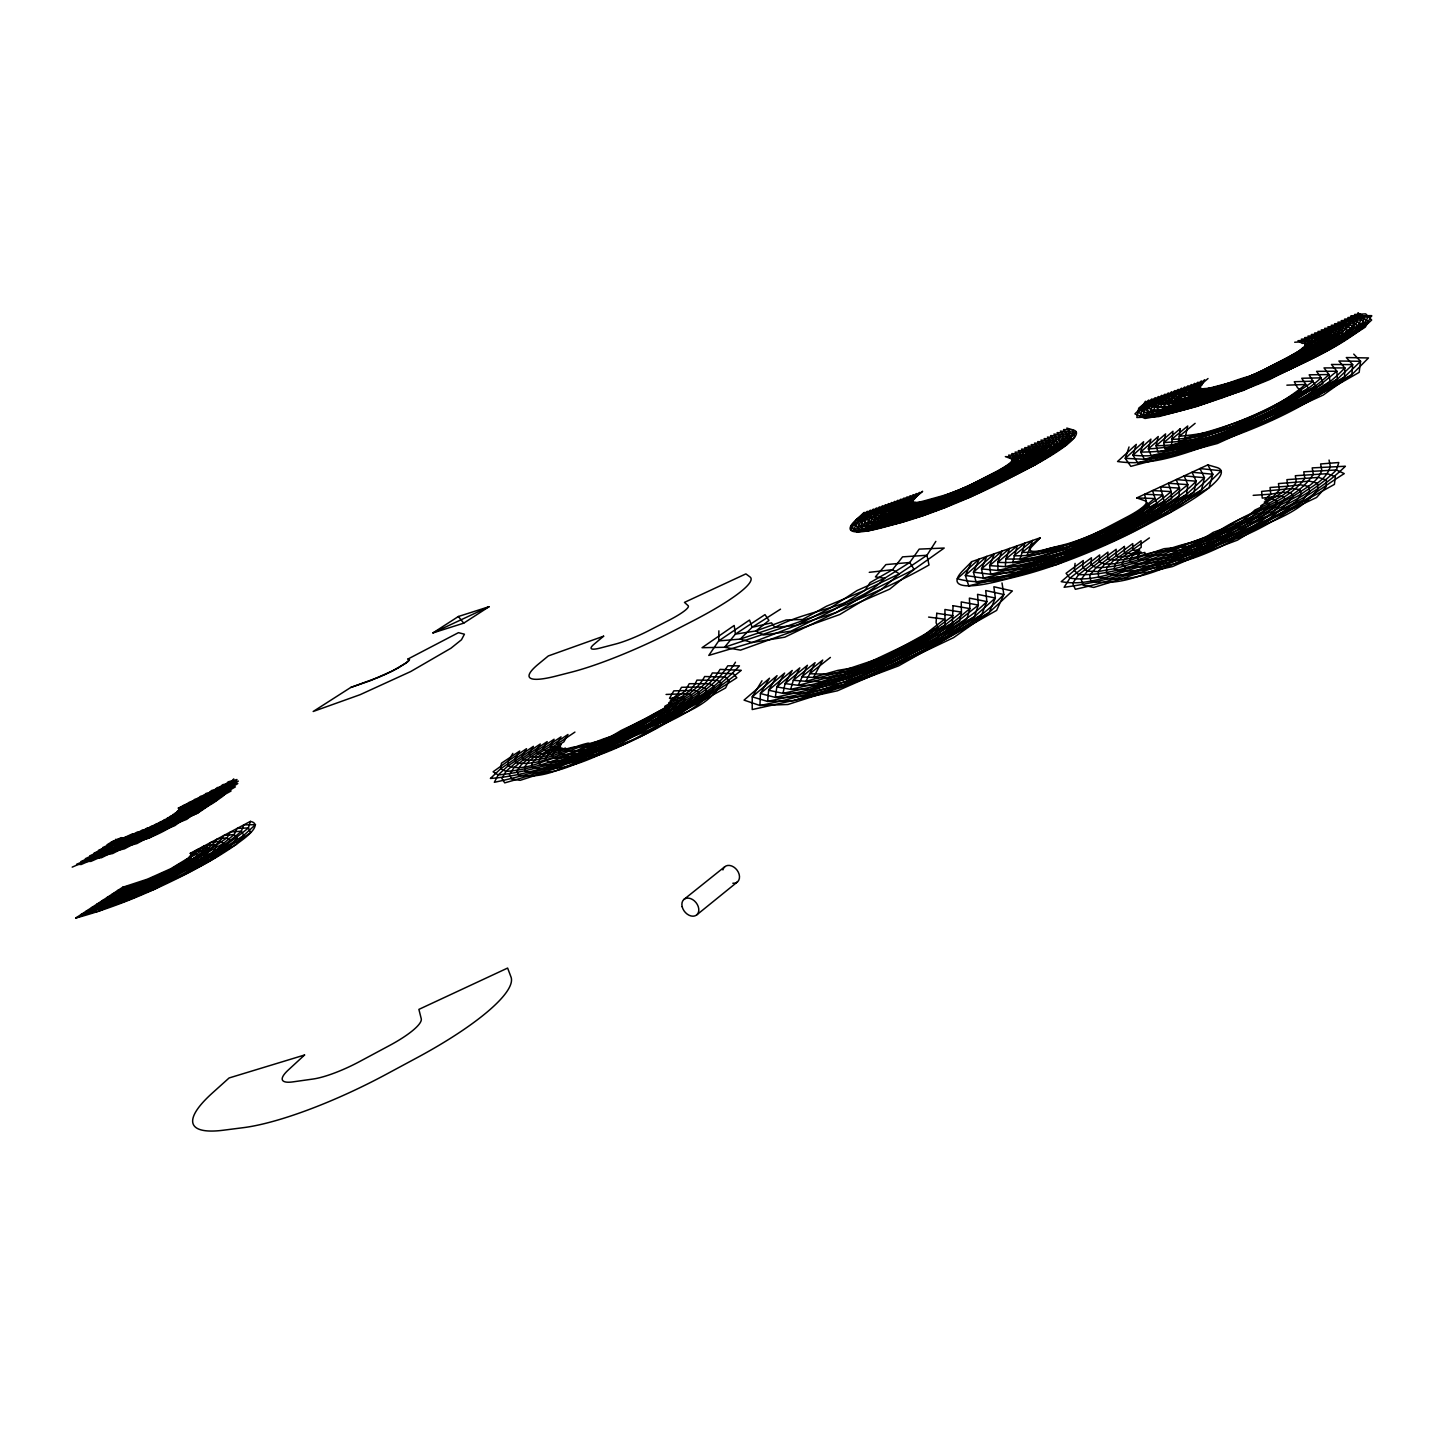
<?xml version="1.0" encoding="UTF-8"?>
<svg xmlns="http://www.w3.org/2000/svg" width="1444" height="1444" viewBox="0 0 1444 1444"><rect width="100%" height="100%" fill="white"/><g stroke="black" fill="none" stroke-linecap="round" stroke-linejoin="round"><path stroke-width="1.5" d="M718.877 630.847L718.697 640.919L708.787 655.414L752.071 642.526L796.709 625.324L836.437 612.4L889.666 589.152L914.124 569.423L944.214 548.034L919.196 549.117L909.738 562.492L884.667 578.232L857.05 590.56L829.758 608.267L796.709 625.324L774.905 627.436L740.231 639.096L718.697 640.919L749.544 620.054L752.143 627.292L740.231 639.096L752.071 642.526L784.76 637.183L836.437 612.4L873.205 589.856L914.124 569.423L909.738 562.492L885.912 564.586L875.407 576.896L884.667 578.232C856.454 608.646 809.976 608.213 774.905 627.436L771.511 622.851L752.143 627.292L780.518 609.169M1075.076 563.395L1074.354 570.434L1061.232 581.643C1087.585 586.625 1113.414 574.387 1138.251 567.203C1165.109 558.521 1191.805 548.395 1215.776 533.251C1245.558 510.436 1291.387 507.295 1313.3 474.372L1312.199 467.892L1345.393 466.25C1306.766 504.082 1252.995 522.223 1203.177 540.76C1166.301 544.46 1133.648 567.979 1096.032 567.654L1090.942 564.712L1091.447 557.781L1074.354 570.434L1078.614 574.658C1127.241 575.849 1171.192 548.828 1215.776 533.251C1245.143 522.132 1273.951 509.172 1301.441 493.956C1311.838 486.105 1326.567 480.112 1330.303 466.466L1329.058 460.04M250.39 821.383L248.404 827.935C212.701 857.375 168.804 880.443 122.65 887.284L75.684 918.059C114.852 907.5 152.324 891.381 188.352 872.88C206.889 863.115 225.282 852.844 241.996 840.137C246.707 836.672 263.061 823.964 250.39 821.383L190.265 853.314L191.276 854.902L187.882 858.332L170.789 868.71L147.523 879.125L122.65 887.284M1129.046 446.972L1125.255 458.362L1130.851 466.358L1217.418 443.488L1323.227 395.042L1351.873 374.628L1368.497 357.95L1346.313 357.552L1352.667 364.61L1351.873 374.628L1271.947 419.428L1221.082 438.922L1172.979 455.401L1144.442 459.264L1125.255 458.362L1143.612 441.756L1140.652 452.062L1144.442 459.264L1221.082 438.922L1313.968 396.197L1337.306 379.176L1352.667 364.61L1331.458 364.466L1336.873 371.234L1337.306 379.176C1276.622 412.858 1212.13 452.297 1140.652 452.062L1158.25 436.521L1156.066 445.763L1158.016 452.189L1224.729 434.391L1304.798 397.335L1336.873 371.234L1316.603 371.361L1321.116 377.859L1322.83 383.689C1271.135 412.226 1216.769 444.878 1156.066 445.763L1172.961 431.269L1171.553 445.113C1224.368 431.16 1279.601 415.114 1321.116 377.859L1301.73 378.256L1308.426 388.183C1265.756 411.576 1221.389 437.532 1171.535 439.427L1187.726 425.998L1185.055 438.073C1227.526 426.612 1271.37 413.544 1305.376 384.483L1286.875 385.169M971.704 561.662L965.35 575.452L968.744 585.831L1056.809 564.514L1114.624 539.063L1169.387 512.981L1201.498 490.003L1221.155 470.762L1199.928 468.56L1204.476 477.711L1201.498 490.003L1114.624 539.063L1061.376 559.153L1011.522 575.669L983.4 578.141L965.35 575.452L986.812 556.391L981.523 568.918L983.4 578.141L1061.376 559.153L1160.236 513.667L1186.481 494.48L1204.476 477.711L1184.134 475.888L1187.834 484.661L1186.481 494.48L1110.093 537.439L1021.666 568.647L998.021 570.47L981.523 568.918L1001.992 551.103L997.714 562.348L998.021 570.47L1065.925 553.828L1151.175 514.353L1187.834 484.661L1168.34 483.235L1171.21 491.592L1171.553 498.92C1117.999 527.782 1060.925 565.579 997.714 562.348L1017.244 545.796L1012.605 562.817L1070.419 548.539L1142.186 515.021L1171.21 491.592L1152.529 490.581L1156.734 503.324C1112.259 527.204 1066.195 556.788 1013.941 555.778L1032.568 540.453L1027.153 555.182L1051.719 547.854L1074.896 543.305L1133.269 515.688L1154.64 498.523L1136.735 497.927L1207.834 464.878L1216.805 467.477A120.736 21.263 -23.1 0 1 1164.424 515.634L1141.644 527.62A120.845 21.371 -23.1 0 1 1019.536 575.921L999.483 580.939A120.105 21.155 -23.2 0 1 963.094 570.398L971.704 561.662L1040.24 537.782L1031.991 546.464A40.017 7.039 -23.2 0 0 1044.788 549.622L1064.806 544.496A40.27 7.112 -23.1 0 0 1104.841 528.63L1127.222 516.88A40.233 7.076 -23.1 0 0 1145.074 500.815L1136.735 497.927M735.483 662.2C711.585 701.098 661.46 712.036 622.887 731.386C585.091 746.837 547.637 768.37 505.96 771.421L500.635 768.786L490.4 778.46C537.258 774.995 582.528 754.869 622.887 731.386C653.717 709.275 699.744 704.401 720.069 669.366L741.241 670.323C700.791 703.715 651.045 725.267 601.318 740.808C572.835 745.321 545.489 767.306 515.725 762.775L505.96 771.421L501.898 778.46L504.714 782.865C553.124 769.345 600.812 751.277 642.652 722.993C661.316 704.979 691.838 700.647 704.654 676.532L725.448 677.019L729.202 680.557L725.628 687.904C681.893 712.181 636.623 737.126 587.311 747.577C567.582 742.306 550.615 760.248 530.851 756.746L521.537 764.381L516.952 770.825L518.342 775.067C551.788 781.132 581.878 756.385 611.877 745.086C631.425 731.855 657.67 723.823 671.532 704.239L668.698 702.849L685.052 691.116L689.221 683.698L709.654 683.68L713.986 686.171L711.982 692.037C685.575 720.285 646.19 729.852 611.877 745.086C595.127 751.584 577.6 755.248 559.622 754.472L558.864 751.909L561.987 747.974L546.012 750.699L542.944 748.967L530.851 756.746L529.064 753.732L533.414 746.349L500.635 768.786L501.483 763.19L519.696 751.042L515.237 758.461L515.725 762.775L547.186 741.602L542.944 748.967L561.03 736.855L556.897 744.202L537.114 757.342L531.988 763.19L531.897 767.324C559.207 773.352 587.708 760.934 611.733 748.66C636.461 733.57 665.72 722.487 684.943 700.196L683.734 697.308L669.511 698.336L673.807 690.864L693.914 690.358L698.824 691.748L698.427 696.116C658.085 733.281 603.899 759.887 548.431 761.818L545.399 759.598L547.005 755.573L561.229 744.635L556.897 744.202L574.929 732.09M1145.435 401.252L1142.005 406.973L1134.912 413.887L1144.984 418.471C1188.069 411.215 1229.205 396.107 1269.511 379.555C1304.329 361.271 1342.739 347.499 1371.656 320.026L1365.699 313.871L1354.508 314.485L1359.003 316.976L1367.955 317.138L1361.999 328.203L1333.335 346.957L1243.988 389.519L1196.805 406.468L1158.738 416.594L1136.825 417.515L1138.738 408.165L1148.702 400.078L1145.291 405.782L1138.341 412.479L1148.106 416.901C1225.378 401.432 1299.275 369.935 1365.338 327.084L1371.475 315.622L1351.187 316.019L1355.663 318.528L1364.436 318.637L1368.1 321.398C1333.317 354.664 1285.9 369.05 1243.681 390.313C1210.938 400.295 1178.069 413.507 1143.612 414.446L1145.291 405.782L1155.254 397.696L1151.879 403.381L1145.218 409.681L1154.352 413.742C1227.31 399.952 1296.279 369.213 1358.66 329.322L1364.436 318.637L1362.342 315.424L1357.829 312.933L1364.327 319.142M512.855 753.389L508.36 760.826L493.09 771.8L498.18 774.941C541.536 770.771 583.918 753.208 620.992 730.574C657.471 712.343 705.033 702.47 727.776 665.792L739.436 665.846C706.585 702.452 656.623 718.173 612.22 736.332C592.13 741.241 574.64 754.003 554.027 758.136C539.478 762.107 523.269 771.583 508.162 765.789L498.18 774.941L494.353 782.287C545.832 771.656 596.047 752.125 639.764 722.668C662.94 705.195 697.849 700.484 712.361 672.94L733.335 673.662L736.819 677.741C692.272 706.73 643.446 733.01 591.246 744.364L588.286 743.118C566.68 747.739 545.994 763.118 523.269 759.761L513.757 767.901L509.425 774.634L511.537 778.966L520.129 780.338C571.264 764.111 622.599 743.1 664.493 709.112L664.854 706.26C676.713 699.438 691.297 693.589 696.947 680.106L717.542 680.359L721.585 683.373C704.004 714.22 661.262 718.282 632.472 735.538C611.011 744.292 588.701 752.631 565.2 750.826L565.561 748.082L544.911 753.822L538.432 753.714L529.334 760.862L524.479 766.999L525.129 771.186C556.066 778.677 584.639 758.75 611.805 746.873C633.97 732.722 661.569 723.173 678.229 702.217L676.207 700.087L670.323 700.322L677.29 694.726L681.514 687.29L701.784 687.019L706.405 688.95L705.195 694.077C664.619 730.989 609.025 755.356 554.027 758.136L552.149 755.753L554.496 751.783L560.489 746.783L553.612 747.667L549.911 746.584L538.432 753.714L535.995 751.349L540.291 743.985L508.162 765.789L508.36 760.826L526.537 748.696L522.15 756.096L523.269 759.761L554.099 739.238L549.911 746.584L567.979 734.473L563.9 741.801L544.911 753.822L539.496 759.382L538.666 763.461L542.8 765.5C598.556 764.363 651.118 734.328 691.676 698.156L691.279 694.528L686.044 693.68L666.081 694.456M761.981 680.792L752.234 696.838L752.216 709.546L837.484 690.773L896.868 664.673L953.672 637.58L989.158 612.509L1012.37 590.975L993.869 586.751L995.349 598.033L989.158 612.509L896.868 664.673L843.17 684.673L793.568 700.665L767.612 701.441L752.234 696.838L777.053 675.648L768.641 690.232L767.612 701.441L843.17 684.673L945.242 637.707L974.357 616.714L995.349 598.033L977.552 594.332L978.382 605.09L974.357 616.714L893.258 662.363L804.723 693.012L782.973 693.373L768.641 690.232L792.214 670.467L785.085 683.608L782.973 693.373L848.783 678.626L936.867 637.833L978.382 605.09L961.235 601.913L961.433 612.13L959.646 620.902L889.684 660.088L815.806 685.431L798.297 685.322L785.085 683.608L807.431 665.269L798.297 685.322L826.816 677.886L854.379 672.651L928.582 637.959L961.433 612.13L944.918 609.494L945.044 625.072L886.147 657.832L826.816 677.886L801.564 676.983L822.737 660.052L813.586 677.29L837.773 670.395L859.902 666.713L920.388 638.086L944.538 619.151L928.6 617.093M935.838 541.392L926.958 555.272L899.359 573.846L881.4 589.513L839.812 614.494L740.519 650.143L724.527 647.255L702.037 647.706L734.184 625.469L735.411 634.115L724.527 647.255C794.2 623.79 864.775 601.606 929.015 564.983L926.958 555.272L902.554 556.861L892.554 569.694L870.082 582.6L865.1 590.217L833.08 610.325L790.77 631.227L763.533 634.963L755.898 630.974L735.411 634.115L764.995 614.621L768.93 620.433L755.898 630.974L786.222 619.963L802.611 619.476L826.473 606.245L865.1 590.217L899.359 573.846L892.554 569.694L869.252 572.329M233.766 778.894L226.112 786.944L205.445 800.481A92.705 13.375 -25.6 0 1 203.893 801.384L201.023 802.954A93.3 13.447 -25.6 0 1 199.344 803.857A80.539 11.642 -25.5 0 1 194.994 806.167A81.424 11.769 -25.5 0 1 190.464 808.459A65.413 9.494 -25.5 0 1 186.186 810.571A66.496 9.639 -25.5 0 1 181.854 812.575A53.356 7.761 -25.5 0 1 177.865 814.38A54.637 7.96 -25.5 0 1 173.912 816.059A44.024 6.426 -25.5 0 1 170.338 817.521A45.558 6.642 -25.5 0 1 166.944 818.82A37.111 5.433 -25.5 0 1 163.93 819.903A39.511 5.794 -25.7 0 1 162.973 820.968A48.464 7.094 -25.7 0 1 161.62 822.232A51.442 7.527 -25.7 0 1 159.688 823.748A63.355 9.242 -25.7 0 1 157.342 825.463A68.049 9.909 -25.7 0 1 154.436 827.376A82.849 12.075 -25.5 0 0 157.956 826.257A77.398 11.281 -25.5 0 0 161.746 824.921A89.005 12.96 -25.5 0 0 163.262 824.362L165.952 823.369A86.965 12.653 -25.5 0 0 168.677 822.286L196.853 809.741L231.076 790.987L228.296 789.02L220.607 789.417L206.023 793.46L204.182 795.139A81.586 11.787 -25.6 0 1 202.214 796.799A80.106 11.552 -25.6 0 1 199.615 798.676A64.168 9.278 -25.6 0 1 196.962 800.499A63.644 9.205 -25.6 0 1 193.821 802.485A50.955 7.382 -25.6 0 1 190.716 804.38A50.919 7.382 -25.6 0 1 187.251 806.33A40.992 5.956 -25.6 0 1 183.875 808.171A41.172 5.975 -25.6 0 1 180.301 810.012A33.609 4.892 -25.6 0 1 176.89 811.69A33.519 4.946 -25.6 0 1 178.605 811.438A41.461 6.119 -25.6 0 1 180.085 811.329A42.273 6.227 -25.6 0 1 181.06 811.528M1198.773 405.114L1166.698 412.027L1157.474 412.172L1148.648 408.291L1155.182 402.19L1158.521 396.504L1148.594 404.573L1146.987 412.912L1151.229 415.312C1197.401 405.186 1242.761 390.367 1284.727 368.346C1310.592 355.928 1339.509 345.08 1357.396 321.651L1348.967 321.633L1344.544 319.106L1355.663 318.528L1357.396 321.651L1361.006 324.106C1325.935 350.008 1286.405 370.44 1245.486 385.602C1213.953 394.573 1183.737 411.45 1150.381 411.378L1152.095 406.883L1168.358 392.93L1165.073 398.598L1165.886 401.288C1198.267 401.143 1229.476 385.404 1259.006 372.823C1277.615 361.397 1298.553 353.906 1315.249 339.665L1315.52 337.156L1311.314 334.521L1329.274 333.654L1332.722 334.918L1336.296 330.658L1335.592 327.842L1331.242 325.279L1350.357 324.647L1353.912 326.813L1351.981 331.542L1344.111 338.618L1331.043 347.372L1267.633 378.346L1223.465 395.078L1171.986 408.995L1146.987 412.912L1141.771 411.089L1142.005 406.973L1151.969 398.887L1148.594 404.573L1141.771 411.089L1140.218 415.98L1161.391 415.06L1221.082 397.299M1208.014 378.527L1191.083 392.967L1186.625 392.84L1184.964 391.378L1188.123 385.747L1172.781 398.472L1170.741 402.172L1173.051 404.302C1205.578 403.381 1236.172 389.501 1265.756 377.155C1299.618 361.072 1336.945 349.033 1364.544 322.752L1359.003 316.976L1347.866 317.554L1352.306 320.081L1360.916 320.135L1355.302 330.441C1320.809 353.888 1284.221 374.465 1244.584 387.949M1195.127 423.345L1179.279 436.268L1178.304 441.593L1163.792 442.604L1164.785 448.651C1234.837 440.871 1298.986 407.064 1359.183 372.335L1360.573 361.289L1353.75 354.105M1040.24 537.782L1022.081 552.474L1019.897 558.99L1005.818 559.063L1005.331 566.644L989.609 565.633L990.71 574.297L1016.594 572.167L1063.65 556.481L1112.349 538.251L1164.803 513.324L1209.043 487.765L1212.816 474.246L1207.834 464.878M696.748 914.882L737.415 881.941M683.933 899.432L724.78 866.725M830.408 657.435L809.813 673.662L805.951 681.297L793.316 680.304L790.644 689.348L776.854 686.929L775.302 697.398L760.428 693.535L759.923 705.484L787.955 704.491L840.336 687.705L898.673 665.828L996.613 610.397L1003.851 594.513L1002.01 582.961M1301.477 352.823L1329.202 336.272L1332.776 332.156L1332.234 329.394L1327.92 326.813L1338.931 326.29L1339.815 329.16L1336.26 333.582L1332.776 332.156L1314.636 332.986L1318.859 335.604L1318.751 338.167C1276.947 367.011 1226.714 390.277 1176.246 397.064L1175.001 394.988L1178.232 389.357L1168.376 397.389L1169.333 399.88L1174.116 400.638L1181.643 392.587L1184.82 386.956L1169.333 399.88L1167.348 403.706L1169.947 405.872L1225.848 392.858L1264.529 376.361L1319.581 349.484L1343.317 330.875L1341.999 334.864L1329.653 342.553L1283.247 368.364L1264.529 376.361L1214.494 394.302L1177.275 405.963L1160.561 406.775L1155.543 405.493L1155.182 402.19L1165.073 394.122L1161.77 399.789L1162.438 402.677C1196.21 402.948 1228.772 386.126 1259.619 373.22C1281.839 360.892 1307.145 352.968 1325.773 335.17L1325.556 332.499L1321.278 329.9L1339.815 329.16L1343.317 330.875L1346.837 326.163L1345.628 323.185L1341.223 320.64L1352.306 320.081L1353.876 323.149L1357.45 325.46C1324.924 353.112 1284.871 371.126 1245.179 386.378C1215.09 395.602 1185.921 410.692 1153.774 409.843L1155.543 405.493L1171.644 391.739L1168.376 397.389L1162.438 402.677L1160.561 406.775L1163.72 409.013C1229.187 395.187 1292.488 369.032 1348.642 332.661L1353.876 323.149L1334.581 323.727L1338.931 326.29L1346.837 326.163L1350.375 328.167L1335.429 340.983L1267.002 377.949M1149.406 537.908L1122.223 557.131L1115.346 563.683L1114.082 568.755L1098.27 571.535L1087.314 571.156L1082.639 567.582L1083.253 560.579L1066.087 573.286L1069.914 578.141C1095.22 582.076 1119.714 570.579 1143.449 563.467C1167.618 555.561 1191.86 546.644 1213.122 532.403C1240.631 522.331 1267.399 510.057 1293.264 496.339C1303.553 488.956 1317.307 483.217 1321.801 470.419L1320.628 463.957L1338.805 462.513L1336.422 469.968C1304.257 502.025 1259.186 516.284 1218.429 534.099C1182.762 542.818 1149.875 559.875 1114.082 568.755L1119.407 571.463C1159.676 570.524 1199.765 559.369 1234.656 539.298C1275.323 524.822 1308.12 496.14 1344.274 473.614L1336.422 469.968L1303.77 471.809L1304.798 478.325C1283.951 507.024 1243.573 509.967 1218.429 534.099C1170.867 560.561 1118.179 580.217 1064.12 587.275L1069.914 578.141L1099.66 554.965L1099.263 561.824L1087.314 571.156L1081.195 579.405L1083.108 585.181L1093.74 587.437C1152.691 569.333 1214.386 549.586 1261.605 508.703L1260.847 505.761L1282.705 492.242L1287.777 486.231L1300.575 484.823L1308.517 486.375L1309.654 491.574L1302.668 500.31L1247.093 526.338L1223.79 535.814L1187.708 546.608L1164.081 548.684L1129.497 560.597L1115.346 563.683L1104.75 564.153L1099.263 561.824L1116.158 549.298L1115.977 556.066L1104.75 564.153L1098.27 571.535L1098.613 576.95C1135.598 585.849 1171.445 564.171 1204.603 550.344C1229.115 537.439 1254.421 524.461 1275.178 505.923L1277.001 501.068L1273.085 499.01L1264.872 499.642L1270.774 494.155L1282.705 492.242L1290.755 492.711L1293.264 496.339C1271.37 523.269 1236.75 538.829 1204.603 550.344C1181.228 557.944 1156.915 564.171 1132.15 563.539L1129.497 560.597L1132.403 555.814L1139.749 550.092L1132.764 550.272L1132.746 543.612L1115.977 556.066L1122.223 557.131L1144.893 552.438L1144.821 555.651L1169.297 554.568L1183.43 552.258L1204.043 546.482L1256.515 526.085L1316.585 497.458L1326.134 486.772L1326.368 480.004L1318.48 477.404L1286.911 479.643L1287.777 486.231L1270.052 487.494L1270.774 494.155L1253.175 495.346M1305.972 351.993L1328.733 339.286L1336.26 333.582L1335.357 337.084C1290.828 363.707 1241.858 385.512 1190.091 391.432L1188.304 390.169L1191.444 384.555L1181.643 392.587L1183.159 394.248L1187.69 394.501L1194.964 387.75L1198.051 382.155L1183.159 394.248L1180.903 397.569L1182.401 399.573C1232.634 394.627 1282.019 371.469 1322.144 341.488L1322.181 338.961L1318.751 338.167L1301.333 339.159L1305.466 341.813L1304.726 344.141L1308.138 344.322L1308.986 345.856L1306.748 348.78C1263.915 369.068 1221.75 393.616 1174.116 400.638L1176.174 402.714L1182.564 402.948L1232.941 386.252L1305.972 351.993L1315.556 343.672L1315.159 341.65L1311.73 341.163L1294.69 342.246M463.723 623.158L489.119 606.679L458.38 616.498L432.929 632.923L463.723 623.158L458.38 616.498M379.212 677.074L350.73 687.47L313.167 711.495L360.152 694.672L410.728 671.532L450.943 648.23L461.484 639.746L464.427 634.205L458.47 632.653L407.966 659.024A22.725 3.123 -25 0 1 407.84 661.677L398.797 667.579M1285.052 360.675C1255.143 377.931 1220.703 385.494 1187.69 394.501L1188.611 396.432C1219.819 395.548 1249.493 381.487 1277.362 368.364C1298.679 353.997 1326.025 347.318 1343.317 327.662L1342.27 324.738L1337.902 322.192L1348.967 321.633L1350.357 324.647C1326.874 348.347 1293.409 361.018 1263.897 375.963C1232.598 388.562 1200.271 403.002 1166.824 407.443L1163.954 405.241L1174.947 390.548L1158.991 404.085C1194.152 404.735 1228.068 386.866 1260.215 373.599C1283.138 360.44 1309.762 351.885 1329.274 333.654L1328.895 330.947L1324.599 328.366L1343.317 327.662L1346.837 329.521L1345.321 333.763C1308.805 358.419 1267.904 375.657 1227.039 391.757C1202.04 395.475 1177.51 410.403 1152.095 406.883L1151.879 403.381L1161.806 395.313L1158.467 400.999L1158.991 404.085L1157.167 408.309L1160.597 410.583L1204.693 401.053M1265.143 376.758C1288.571 366.433 1312.957 355.567 1332.054 338.185L1332.722 334.918C1284.655 365.242 1231.515 399.302 1172.781 398.472L1171.698 396.197L1181.535 388.147L1178.322 393.797L1179.694 395.656C1203.863 395.385 1225.956 382.389 1249.042 376.342C1267.633 369.357 1288.084 361.758 1302.434 348.04L1311.73 341.163L1312.163 338.708L1307.993 336.073L1325.773 335.17L1329.202 336.272L1328.733 339.286L1323.895 344.105L1315.033 350.332L1246.984 381.721L1204.747 393.165L1194.82 393.31L1194.477 391.432L1201.643 385.331L1204.693 379.736L1194.964 387.75L1201.264 388.364L1201.029 390.169C1226.173 389.338 1251.876 379.682 1274.42 368.364M1294.384 359.628C1265.991 372.732 1235.486 387.371 1204.134 388.598L1193.556 390.024L1191.625 388.959L1201.372 380.945L1198.303 386.541L1200.487 387.209L1197.87 389.898L1197.924 391.739L1200.957 392.407L1234.115 385.151L1247.273 380.945L1315.303 346.452L1318.841 342.589L1318.661 340.297L1308.824 340.261L1304.672 337.607L1322.253 336.669L1325.682 337.607L1325.43 340.387L1321.025 344.899L1312.758 350.748L1263.897 375.963L1194.711 399.934L1179.279 401.143L1177.51 399.104L1179.694 395.656L1194.748 383.346L1191.625 388.959L1184.297 396.035L1185.506 398.002C1233.122 383.707 1282.543 367.083 1322.253 336.669L1322.199 334.051L1317.957 331.452L1336.296 330.658L1339.779 332.228L1338.678 335.983C1311.784 356.488 1278.536 368.184 1247.273 380.945C1229.746 387.894 1210.776 395.385 1191.715 394.88L1191.083 392.967L1248.446 377.859L1290.647 360.043M398.363 667.814L394.609 669.836M984.285 485.346C1004.446 473.921 1030.637 468.325 1044.626 448.687L1042.586 446.629L1028.02 446.106L1030.204 449.409L1029.139 452.387C984.97 480.78 936.073 506.663 883.674 515.346L880.262 513.974L880.75 510.851L885.695 504.66L874.613 513.071L873.71 516.627L877.104 518.324C907.915 515.003 937.246 502.368 965.332 489.678C990.783 475.022 1020.89 467.152 1042.586 446.629L1043.236 443.362L1040.962 440.113L1056.051 440.871L1057.892 443.615C1006.342 484.191 941.723 506.555 878.421 521.031L877.104 518.324L891.814 502.44L873.71 516.627L870.533 521.302C904.504 521.248 936.976 506.591 968.455 494.642C996.775 480.148 1026.467 466.304 1049.319 443.759L1049.752 440.348L1047.423 437.099L1062.784 438.001L1054.373 448.849L1040.113 457.658L988.905 485.798L947.697 503.92L890.406 522.999L879.107 524.713L872.248 524.136L867.176 519.298L879.577 506.88L868.458 515.291L863.963 524.28C900.533 522.259 935.586 509.894 969.086 495.635C1003.995 478.668 1042.279 463.542 1069.535 435.113L1069.282 431.269L1066.827 428.092L1073.488 430.041A103.769 15.884 -23.5 0 1 1024.554 470.401L1004.753 480.617A103.86 15.956 -23.6 0 1 900.93 522.566L884.215 527.132A103.318 15.812 -23.6 0 1 856.274 519.678L867.375 511.284L862.339 517.512L860.642 521.952L866.075 527.259L873.71 527.764L923.528 514.804L946.56 505.653L1031.413 465.257L1060.51 446.828L1064.535 441.07L1062.784 438.001L1062.766 434.301L1060.365 431.106L1076.285 432.225C1047.676 462.73 1006.703 478.524 969.718 496.646C933.781 509.804 898.042 525.129 859.884 530.363L857.393 527.259L860.642 521.952L873.458 509.082L854.108 524.623L857.393 527.259C895.84 524.677 932.102 507.584 967.191 492.639C997.66 477.585 1030.763 463.975 1056.051 440.871L1056.268 437.315L1053.903 434.102L1069.535 435.113L1071.195 438.525L1066.647 444.806L1035.348 464.661L945.441 507.404L902.175 522.205L868.295 530.814L850.823 530.219L856.22 519.732L864.324 512.385L850.841 525.941L856.797 531.915C896.146 526.591 933.004 510.761 970.043 497.151C1005.764 478.903 1043.994 463.867 1074.535 437.261L1072.549 429.77L1063.596 429.59L1066.033 432.785L1067.874 439.806L1063.56 445.817L1033.381 464.95L946 506.519L922.12 515.977L871.003 529.298L854.108 528.739L859.27 518.613L870.425 510.183L857.375 523.288L862.971 528.811C908.005 521.681 950.567 503.703 992.389 486.141C1019.681 469.553 1051.629 458.344 1072.91 433.669L1057.134 432.604L1059.517 435.817L1059.427 439.427L1061.214 442.351L1057.441 447.839L1029.446 465.564L968.762 495.13L924.918 513.631L876.418 526.248L860.678 525.76L865.389 516.411L876.526 507.981L863.909 520.634L869.162 525.706C911.182 518.883 950.964 502.241 990.061 485.906C1015.854 470.257 1045.799 459.571 1066.159 436.557L1050.654 435.601L1053.001 438.832L1052.676 442.315C1028.922 465.582 998.472 481.069 968.13 494.137C936.416 508.487 902.283 522.529 867.248 522.782L870.443 517.963L888.746 503.559L883.836 509.75L876.995 515.291L873.819 519.822L875.335 522.584L896.868 518.793L968.13 494.137M394.356 669.962L390.06 672.128M967.516 493.144C997.533 474.769 1036.81 467.531 1059.427 439.427L1044.192 438.597L1046.485 441.846L1045.943 445.203C1023.525 466.719 992.154 474.95 965.639 490.166C936.38 503.216 905.893 516.609 873.819 519.822L870.443 517.963L871.526 514.19L882.627 505.779L877.681 511.97L876.995 515.291L880.389 516.844C933.131 509.064 981.721 482.639 1025.781 453.831L1026.955 450.925L1024.771 447.622L1039.229 448.073L1041.323 449.95L1039.139 453.867L1017.731 467.387L985.44 485.473L967.823 493.631L930.496 508.938L887.194 520.165L881.508 519.479L880.389 516.844L883.548 512.638L901.02 499.119L886.959 513.865L887.681 516.392C915.442 516.808 941.127 500.563 967.516 493.144C998.021 479.913 1029.428 467.206 1054.571 444.878L1052.676 442.315L1037.731 441.611L1039.987 444.878L1039.229 448.073C1015.367 468.361 984.862 479.625 956.036 491.086C934.936 498.974 912.807 510.815 890.1 509.967L890.009 507.512L894.883 501.339L883.836 509.75L883.548 512.638L886.959 513.865L903.294 511.068L933.51 501.465L954.935 492.783L1020.962 459.86L1032.496 450.943L1033.471 447.893L1031.251 444.608L1045.943 445.203L1047.947 447.423L1045.221 451.864C996.992 475.78 948.798 510.201 893.836 513.288L893.529 510.887L896.67 507.277L913.348 494.66L908.583 500.797L900.099 507.909L900.009 510.183C923.276 512.042 945.333 499.48 966.884 492.151C989.627 480.347 1017.479 471.466 1034.698 452.477L1032.496 450.943L1018.309 450.618L1020.439 453.957L1028.11 455.004L1027.009 457.874L1022.135 462.333L1013.869 468L951.614 497.891L913.944 507.692L896.67 507.277L896.183 505.274L907.193 496.88L902.392 503.035L903.24 504.606C942.878 500.761 983.779 487.675 1014.933 461.845L1014.933 460.04L1020.439 453.957L1011.829 453.615L1013.923 456.972L1021.504 457.513L1020.962 459.86C988.526 486.592 947.084 500.346 906.164 507.097L906.67 504.931L922.626 491.303L906.543 503.27L903.384 506.429L903.078 508.649L893.385 508.631L890.244 512.385L890.767 514.84C910.568 516.356 930.008 507.476 948.816 502.187M1294.763 354.069L1303.896 349.538L1305.701 346.957L1304.636 345.676L1308.228 342.661L1308.824 340.261L1298.012 340.694L1302.127 343.365L1311.639 342.986L1312.271 344.773L1309.582 348.004L1303.733 352.408L1286.911 360.458M389.772 672.254L385.025 674.51M432.929 632.923L489.119 606.679M384.7 674.655L379.88 676.785M72.2 867.122L112.271 849.812L149.274 830.589A86.153 12.491 -25.7 0 0 151.133 829.488A83.319 12.094 -25.7 0 0 154.436 827.376A67.724 9.909 -25.5 0 1 151.349 828.296A74.384 10.866 -25.5 0 1 148.57 829A61.189 8.953 -25.5 0 1 146.169 829.542A69.294 10.144 -25.5 0 1 144.075 829.867A57.543 8.429 -25.5 0 1 142.342 830.047A66.984 9.693 -25.7 0 1 138.768 832.051A79.005 11.39 -25.7 0 1 135.375 833.91L94.04 853.151L107.65 852.935L124.545 848.801L160.392 829.47L177.847 817.503A87.452 12.797 -25.7 0 0 179.507 816.041A86.333 12.653 -25.7 0 0 180.753 814.651A69.312 10.18 -25.7 0 0 181.637 813.459A67.669 9.946 -25.7 0 0 181.872 812.575A54.024 7.96 -25.7 0 0 181.763 811.907A52.868 7.798 -25.7 0 0 181.06 811.528A42.129 6.137 -25.5 0 1 177.341 813.243A42.869 6.245 -25.5 0 1 173.677 814.831A34.909 5.09 -25.5 0 1 170.32 816.239A36.244 5.325 -25.7 0 1 170.518 816.781A44.62 6.552 -25.7 0 1 170.338 817.521A46.298 6.805 -25.7 0 1 169.58 818.549A57.435 8.429 -25.7 0 1 168.443 819.795A59.98 8.79 -25.7 0 1 166.674 821.275A74.276 10.848 -25.7 0 1 164.508 822.99A78.138 11.39 -25.7 0 1 161.746 824.921A89.943 13.086 -25.7 0 1 160.591 825.697L138.407 838.675L104.546 855.335L90.936 861.382L80.972 861.508L116.874 845.787L141.801 832.989A82.272 11.895 -25.7 0 0 145.158 831.076A74.402 10.794 -25.7 0 0 148.57 829A61.153 8.899 -25.7 0 0 151.566 827.123A55.486 8.086 -25.7 0 0 154.057 825.408A45.486 6.642 -25.7 0 0 156.132 823.874A41.605 6.083 -25.5 0 0 158.678 823.17A50.901 7.437 -25.5 0 0 161.62 822.232A47.851 7.003 -25.5 0 0 164.833 821.113A59.132 8.628 -25.5 0 0 168.443 819.795A56.587 8.249 -25.5 0 0 172.251 818.279A70.233 10.216 -25.5 0 0 176.439 816.528A68.139 9.909 -25.5 0 0 180.753 814.651A84.564 12.256 -25.5 0 0 185.428 812.539A82.868 12.003 -25.5 0 0 190.085 810.301L216.419 796.222L238.332 781.096L222.701 784.706L209.542 795.788A92.416 13.321 -25.6 0 1 208.351 796.583L206.005 798.045A92.217 13.285 -25.6 0 1 204.633 798.893A79.528 11.48 -25.6 0 1 200.987 801.095A79.781 11.516 -25.6 0 1 196.962 803.369A64.005 9.278 -25.6 0 1 193.081 805.517A64.493 9.332 -25.5 0 1 188.947 807.647A51.695 7.509 -25.5 0 1 185.049 809.615A52.345 7.599 -25.5 0 1 181.06 811.528M1219.891 398.418L1244.277 388.725M75.684 918.059L130.52 896.435L209.633 859.577L236.04 844.541L243.783 835.336L255.516 824.65L243.747 824.903L241.292 831.239C206.528 862.664 160.753 876.093 117.505 890.659C163.497 884.179 205.445 860.425 243.783 835.336L241.292 831.239L230.444 831.979L227.069 837.827L202.286 854.902L127.74 889.432L107.145 897.446C142.054 892.933 175.59 877.771 202.286 854.902L203.261 851.346L212.828 844.433L217.087 839.072L227.069 837.827L230.246 840.679C211.672 863.945 182.269 875.768 155.609 887.32C133.841 898.818 110.773 907.951 86.243 911.146C128.029 897.085 167.991 877.32 203.261 851.346L198.604 851.021L190.265 853.314M350.73 687.47L370.603 680.593L392.317 671.009L405.999 663.103L409.464 659.655L407.966 659.024M1350.808 316.182L1371.8 315.983M199.344 803.857L199.525 806.528L196.023 810.481L174.742 825.679L155.591 833.387L136.891 843.585L110.737 850.552L98.391 850.372L134.852 833.368A78.481 11.299 -25.7 0 0 137.288 832.069A67.579 9.909 -25.5 0 0 138.768 832.051A79.709 11.66 -25.5 0 0 140.339 831.924L140.591 831.906A69.348 10.162 -25.5 0 0 142.685 831.563A82.561 12.075 -25.5 0 0 144.833 831.148L145.158 831.076A74.438 10.884 -25.5 0 0 147.938 830.372A86.026 12.563 -25.5 0 0 149.49 829.957L151.133 829.488A82.94 12.112 -25.5 0 0 154.634 828.369L158.551 827.069A89.113 12.978 -25.5 0 0 160.085 826.509C168.244 824.993 260.678 783.099 209.741 794.236A93.138 13.429 -25.6 0 1 208.784 794.958L206.799 796.312A92.308 13.285 -25.6 0 1 205.626 797.106A79.564 11.48 -25.6 0 1 202.467 799.182A79.438 11.462 -25.6 0 1 198.821 801.384A63.68 9.224 -25.6 0 1 195.283 803.46A63.933 9.26 -25.6 0 1 191.402 805.59A51.226 7.437 -25.5 0 1 187.666 807.575A51.641 7.491 -25.5 0 1 183.767 809.543A41.587 6.047 -25.5 0 1 180.085 811.329A42.093 6.119 -25.5 0 1 176.385 813.044A34.295 5 -25.5 0 1 172.937 814.578A35.125 5.162 -25.6 0 1 173.677 814.831A43.302 6.372 -25.7 0 1 174.092 815.318A44.62 6.552 -25.7 0 1 173.912 816.059A55.522 8.159 -25.7 0 1 173.388 817.033A56.515 8.231 -25.5 0 1 169.58 818.549A45.612 6.66 -25.5 0 1 166.168 819.849A47.796 6.985 -25.5 0 1 162.973 820.968A38.97 5.704 -25.5 0 1 160.194 821.871A42.02 6.155 -25.7 0 1 158.678 823.17A51.424 7.509 -25.7 0 1 156.728 824.668A55.522 8.104 -25.7 0 1 154.255 826.383A68.012 9.891 -25.7 0 1 151.349 828.296A74.456 10.812 -25.7 0 1 147.938 830.372A86.08 12.473 -25.7 0 1 146.079 831.473L113.805 848.169L76.586 864.306L81.171 864.505L107.65 852.935L154.634 828.369A83.373 12.112 -25.7 0 0 157.956 826.257A78.102 11.371 -25.7 0 0 160.717 824.325A63.392 9.26 -25.7 0 0 163.064 822.611A59.962 8.772 -25.7 0 0 164.833 821.113A48.482 7.112 -25.7 0 0 166.186 819.849A46.28 6.787 -25.7 0 0 166.944 818.82A37.652 5.523 -25.7 0 0 167.305 818.008A35.811 5.234 -25.5 0 0 170.518 816.762A43.988 6.408 -25.5 0 0 174.092 815.318A42.923 6.263 -25.5 0 0 177.756 813.712A53.302 7.743 -25.5 0 0 181.763 811.907A52.399 7.617 -25.5 0 0 185.753 809.994A65.341 9.476 -25.5 0 0 190.03 807.9A64.565 9.368 -25.5 0 0 194.146 805.752A80.449 11.606 -25.5 0 0 198.478 803.442A79.871 11.534 -25.6 0 0 202.521 801.167A92.578 13.339 -25.6 0 0 204.073 800.265L206.709 798.731A92.326 13.321 -25.6 0 0 208.08 797.882L220.607 789.417L228.242 781.8L236.978 779.525L226.004 788.767L201.673 803.532A93.427 13.483 -25.6 0 1 199.994 804.452L195.175 806.925A81.532 11.805 -25.5 0 1 190.626 809.218A82.759 11.967 -25.5 0 1 185.969 811.438A66.568 9.675 -25.5 0 1 181.637 813.459A68.067 9.891 -25.5 0 1 177.323 815.355A54.71 7.978 -25.5 0 1 173.388 817.033M115.628 839.343C132.667 844.957 150.916 833.17 164.815 824.145A89.979 13.104 -25.7 0 0 165.952 823.369L166.638 822.863A89.329 13.032 -25.7 0 0 168.533 821.437A74.294 10.866 -25.7 0 0 170.699 819.741A71.442 10.469 -25.7 0 0 172.251 818.279A57.435 8.429 -25.7 0 0 173.388 817.033M183.767 809.543A51.966 7.671 -25.7 0 1 185.049 809.615A52.85 7.798 -25.7 0 1 185.753 809.994A66.388 9.783 -25.7 0 1 186.186 810.571A67.651 9.946 -25.7 0 1 185.969 811.438A84.564 12.418 -25.7 0 1 185.428 812.539A86.333 12.653 -25.7 0 1 184.182 813.929L173.226 822.557L155.591 833.387L125.086 842.718L116.08 843.476L111.332 842.087L121.206 837.682L130.574 838.35L150.447 833.08L155.212 831.365L171.078 821.094A89.366 13.032 -25.7 0 0 172.973 819.669L173.244 819.452A87.434 12.779 -25.7 0 0 174.905 817.99A71.442 10.469 -25.7 0 0 176.457 816.528A69.312 10.18 -25.7 0 0 177.341 815.355A55.522 8.159 -25.7 0 0 177.865 814.38A54.042 7.942 -25.7 0 0 177.774 813.712A43.302 6.372 -25.7 0 0 177.359 813.243A42.273 6.227 -25.7 0 0 176.385 813.044A34.223 5.036 -25.6 0 0 175.139 813.044A33.88 4.928 -25.5 0 0 178.605 811.438A41.551 6.047 -25.5 0 0 182.269 809.633A41.208 5.993 -25.5 0 0 185.843 807.792A51.19 7.419 -25.6 0 0 189.561 805.824A50.973 7.4 -25.6 0 0 193.027 803.857A63.626 9.205 -25.6 0 0 196.583 801.781A63.698 9.224 -25.6 0 0 199.723 799.796A79.492 11.462 -25.6 0 0 202.882 797.738A80.178 11.57 -25.6 0 0 205.463 795.843A93.048 13.393 -25.6 0 0 206.438 795.121L211.582 790.536L219.614 788.153L229.885 786.312L235.354 786.89L205.301 804.488L176.98 817.972A85.972 12.491 -25.5 0 1 172.973 819.669L171.258 820.372A86.857 12.617 -25.5 0 1 168.533 821.437A73.301 10.686 -25.5 0 1 164.508 822.99A77.308 11.263 -25.5 0 1 160.717 824.343A62.796 9.169 -25.5 0 1 157.342 825.463A67.651 9.891 -25.5 0 1 154.255 826.383A55.269 8.086 -25.5 0 1 151.566 827.123A61.135 8.953 -25.5 0 1 149.183 827.647A50.396 7.382 -25.5 0 1 147.18 828.008A57.218 8.303 -25.7 0 1 144.075 829.867A68.951 9.982 -25.7 0 1 140.591 831.906A79.095 11.426 -25.7 0 1 137.18 833.766L89.69 855.931L98.156 856.238L112.668 853.53L155.212 831.365L198.081 813.026L208.459 803.821L209.921 800.608L207.413 798.821A94.997 14.025 -25.7 0 0 206.709 798.731L205.409 798.821A94.763 14.025 -25.7 0 0 204.633 798.893A81.063 11.985 -25.7 0 0 202.467 799.182A81.279 12.039 -25.7 0 0 199.723 799.796A64.384 9.512 -25.6 0 0 196.962 800.499A65.142 9.639 -25.6 0 0 193.749 801.51A51.623 7.617 -25.6 0 0 190.59 802.557A52.995 7.834 -25.6 0 0 187.088 803.857A42.327 6.245 -25.6 0 0 183.713 805.192A41.912 6.083 -25.6 0 1 181.384 806.781A34.114 4.946 -25.6 0 1 178.948 808.351A33.266 4.91 -25.6 0 1 182.016 807.178A41.19 6.083 -25.6 0 1 185.139 806.059A40.612 5.993 -25.6 0 1 187.937 805.174A51.045 7.545 -25.6 0 1 190.698 804.38A50.937 7.527 -25.6 0 1 193.027 803.857A64.348 9.512 -25.6 0 1 195.265 803.46A64.655 9.548 -25.7 0 1 196.944 803.387A81.496 12.039 -25.7 0 1 198.478 803.442A82.164 12.112 -25.7 0 1 199.344 803.857M183.767 809.543A41.443 6.119 -25.6 0 0 182.287 809.633A40.865 6.029 -25.6 0 0 180.301 810.012A32.995 4.855 -25.6 0 0 178.172 810.535A33.447 4.855 -25.6 0 0 181.457 808.802A40.973 5.938 -25.6 0 0 184.832 806.979A40.973 5.956 -25.6 0 0 187.937 805.174A50.919 7.382 -25.6 0 0 191.059 803.279A51.316 7.437 -25.6 0 0 193.749 801.51A64.114 9.26 -25.6 0 0 196.402 799.687A65.305 9.44 -25.6 0 0 198.478 798.045A81.532 11.769 -25.6 0 0 200.445 796.384A83.535 12.382 -25.6 0 1 204.182 795.139L208.008 793.911A95.611 14.187 -25.7 0 1 209.254 793.568L211.745 792.918L217.141 787.63L237.791 783.569L211.835 799.94L184.182 813.929A84.673 12.274 -25.5 0 1 179.507 816.041L178.912 816.293A85.864 12.454 -25.5 0 1 174.905 817.99A70.323 10.234 -25.5 0 1 170.699 819.741A73.211 10.668 -25.5 0 1 166.674 821.275A59.186 8.646 -25.5 0 1 163.064 822.611A62.724 9.151 -25.5 0 1 159.688 823.748A50.955 7.455 -25.5 0 1 156.746 824.668A55.215 8.068 -25.5 0 1 154.057 825.408A45.287 6.624 -25.5 0 1 151.8 825.932A50.341 7.328 -25.7 0 1 149.183 827.647A61.117 8.881 -25.7 0 1 146.169 829.542A69.005 10 -25.7 0 1 142.685 831.563A82.2 11.877 -25.7 0 1 139.328 833.477L85.34 858.711L101.441 857.736L145.429 835.877L186.781 819.326L202.9 806.438L204.976 802.72L203.044 801.221A95.087 14.061 -25.7 0 0 202.521 801.167A81.424 12.021 -25.7 0 0 200.987 801.095A81.153 12.003 -25.7 0 0 198.821 801.384A64.294 9.494 -25.6 0 0 196.583 801.781A64.457 9.53 -25.6 0 0 193.821 802.485A51.009 7.527 -25.6 0 0 191.059 803.279A51.659 7.635 -25.6 0 0 187.882 804.344A41.154 6.065 -25.6 0 0 184.778 805.463A42.363 6.245 -25.6 0 0 181.384 806.781A34.277 5.054 -25.6 0 0 178.117 808.135M202.214 796.799A81.947 12.148 -25.6 0 1 205.463 795.843A95.755 14.223 -25.7 0 1 206.709 795.5L208.784 794.958A94.817 14.043 -25.7 0 1 209.813 794.741C250.733 791.926 152.739 831.979 145.682 832.195A86.099 12.581 -25.5 0 1 144.129 832.61L140.97 833.332A82.633 12.094 -25.5 0 1 138.823 833.748L136.44 834.054A79.745 11.678 -25.5 0 1 134.87 834.181L132.974 834.145A79.348 11.624 -25.5 0 1 132.072 834.036L102.704 847.592L108.932 848.549L120.141 847.032L149.526 837.917L178.93 820.138L190.085 810.301A84.546 12.418 -25.7 0 0 190.626 809.218A83.229 12.256 -25.7 0 0 190.464 808.459A66.37 9.783 -25.7 0 0 190.03 807.9A65.413 9.657 -25.7 0 0 188.965 807.647A51.948 7.653 -25.6 0 0 187.666 807.575A51.316 7.581 -25.6 0 0 185.843 807.792A40.847 6.029 -25.6 0 0 183.875 808.171A40.576 5.993 -25.6 0 0 181.457 808.802A32.725 4.819 -25.6 0 0 178.966 809.561A33.429 4.855 -25.6 0 0 182.034 807.864A40.955 5.938 -25.6 0 0 185.139 806.059A41.244 5.975 -25.6 0 0 187.882 804.344A51.28 7.419 -25.6 0 0 190.59 802.575A52.201 7.563 -25.6 0 0 192.792 800.951A65.269 9.44 -25.6 0 0 194.868 799.326A66.532 9.837 -25.6 0 1 198.478 798.045A83.644 12.418 -25.6 0 1 202.214 796.799M722.903 869.92A9.891 7.274 51.1 0 1 731.747 866.003A9.891 7.274 51.1 0 1 739.49 876.382A9.891 7.274 51.1 0 1 732.83 883.241M953.076 605.704L952.336 622.996C896.417 665.846 828.766 692.145 759.923 705.484L744.039 700.123L769.508 678.211L760.428 693.535L784.633 673.066L776.854 686.929L799.814 667.886L793.316 680.304L815.066 662.67L809.813 673.662C836.726 675.485 863.115 669.619 887.916 658.951C921.958 642.002 959.502 629.043 986.866 601.57L985.711 590.542L1003.851 594.513C973.491 625.902 934.99 646.822 895.063 663.518C857.519 681.442 817.882 699.419 775.302 697.398L845.985 681.64L895.063 663.518L981.758 614.621L986.866 601.57L969.393 598.123L969.899 608.61L966.993 618.826L941.055 637.779L891.471 661.226L810.264 689.221L790.644 689.348L851.581 675.63L887.916 658.951L952.336 622.996L969.899 608.61L953.076 605.704M1124.443 546.464L1124.353 553.178L1113.486 560.651L1106.808 567.618L1106.339 572.853L1113.017 575.434L1127.8 574.694L1147.402 572.239L1172.546 566.553L1204.91 552.294L1237.418 540.164L1282.777 512.097L1295.755 501.718L1301.441 493.956L1299.636 489.534L1291.64 488.541L1261.605 491.411L1262.255 498.108L1281.911 495.87L1291.64 488.541L1296.297 482.278L1295.34 475.726L1327.451 473.686L1335.303 476.809L1334.418 484.372C1283.969 512.584 1231.1 541.013 1173.611 551.067C1150.778 547.781 1130.02 564.153 1107.602 558.954L1096.032 567.654L1089.733 575.47L1090.852 581.066C1130.688 588.881 1168.034 561.247 1204.332 548.413C1226.461 536.302 1249.836 524.587 1268.374 507.313L1268.897 503.414L1281.911 495.87L1285.124 498.703C1266.117 524.713 1231.931 536.139 1204.91 552.294C1179.369 560.741 1152.89 567.799 1125.797 567.492L1121.789 564.676L1123.883 559.749L1141.193 547.366L1141.067 540.76L1124.353 553.178L1130.977 553.612L1140.94 551.879L1137.204 556.518L1138.504 559.586C1170.904 560.85 1202.058 549.641 1231.931 538.413C1261.388 524.01 1297.272 516.717 1317.885 489.173L1317.433 483.198L1309.527 481.123L1278.481 483.578L1279.276 490.184L1273.789 495.942L1264.276 502.169L1268.897 503.414L1254.872 510.093C1234.259 529.605 1207.22 543.161 1181.264 555.092C1146.897 569.098 1111.609 581.3 1075.329 589.296L1072.657 583.34L1078.614 574.658L1107.909 552.131L1107.602 558.954L1124.443 546.464M215.03 798.821C200.265 817.142 173.154 821.636 152.252 831.329C137.018 837.213 120.917 835.264 107.018 844.83C138.841 846.527 174.11 830.246 195.175 806.925A83.192 12.256 -25.7 0 0 194.994 806.167A82.218 12.13 -25.7 0 0 194.146 805.752A65.377 9.639 -25.7 0 0 193.081 805.517A64.709 9.566 -25.7 0 0 191.402 805.59A51.28 7.563 -25.6 0 0 189.579 805.806A50.973 7.527 -25.6 0 0 187.251 806.33A40.54 5.975 -25.6 0 0 184.832 806.961A40.631 5.993 -25.6 0 0 182.034 807.864A32.779 4.837 -25.6 0 0 179.218 808.839A33.609 4.873 -25.6 0 0 182.016 807.178A41.226 5.975 -25.6 0 0 184.76 805.463A41.93 6.083 -25.6 0 0 187.088 803.875A52.183 7.545 -25.6 0 0 189.29 802.25A52.941 7.816 -25.6 0 1 192.792 800.951A66.605 9.873 -25.6 0 1 196.402 799.687A65.07 9.621 -25.6 0 1 199.615 798.676A82.037 12.166 -25.6 0 1 202.882 797.738A81.189 12.021 -25.6 0 1 205.626 797.106A94.925 14.079 -25.7 0 1 206.636 796.908L208.351 796.583A94.654 14.007 -25.7 0 1 209.127 796.51L213.802 796.781L215.03 798.821M1344.779 367.931L1344.581 376.902C1307.416 406.342 1263.807 425.818 1219.259 441.196C1186.661 452.676 1152.89 466.845 1117.566 461.502L1136.32 444.355L1132.944 455.203L1137.655 462.802L1219.259 441.196L1269.456 418.922L1344.581 376.902L1360.573 361.289L1338.895 361L1344.779 367.931C1312.091 402.912 1264.691 416.089 1222.906 436.648C1194.098 447.387 1164.279 458.723 1132.944 455.203L1150.922 439.138L1148.359 448.903L1151.229 455.726C1214.332 440.113 1274.871 415.854 1330.05 381.433L1328.985 374.556L1324.022 367.913L1344.779 367.931M886.923 508.631L886.815 511.302L883.674 515.346L884.594 517.927L889.883 518.631L967.191 492.639L1034.951 458.993L1048.272 450.871L1051.25 446.16L1049.319 443.759L1034.482 443.109L1036.72 446.395L1035.853 449.517C1012.785 469.535 982.461 478.451 955.477 491.935C933.51 499.931 910.406 512.674 886.815 511.302L904.106 497.999L899.287 504.155L893.385 508.631L893.096 506.393L897.951 500.22L886.923 508.631M1179.513 488.126L1179.008 496.7C1143.395 525.58 1100.851 543.828 1059.102 561.824C1026.522 572.474 992.136 588.43 957.3 578.719L979.249 559.027L973.436 572.185L976.072 581.986C1061.141 564.514 1150.164 537.655 1212.816 474.246L1192.04 472.224L1196.155 481.195L1193.971 492.242L1155.687 514.01L1063.65 556.481L990.71 574.297L973.436 572.185L994.393 553.756L989.609 565.633L1009.609 548.449L1005.818 559.063L1024.897 543.124L1022.081 552.474C1050.095 552.113 1077.549 546.193 1103.378 535.02C1135.092 518.829 1170.958 507.476 1196.155 481.195L1176.228 479.57L1179.513 488.126L1164.135 501.122L1146.662 514.678L1107.837 536.626L1026.72 565.164L1005.331 566.644L1068.181 551.175L1103.378 535.02L1164.135 501.122L1160.434 486.917L1179.513 488.126M936.759 613.303L936.091 622.671L937.77 627.147L924.485 638.013L857.14 669.673L821.329 681.64L805.951 681.297L832.304 674.131L884.396 656.713L937.77 627.147L952.986 615.649L936.759 613.303M1018.219 458.777L1017.948 460.853C982.588 485.617 940.946 510.147 896.923 511.736L896.814 509.407L899.955 505.942L916.435 493.541L911.706 499.678L913.113 500.581L909.233 505.544L899.955 505.942L899.287 504.155L910.261 495.779L905.478 501.916L906.543 503.27L915.37 502.458L916.651 503.541C959.646 497.891 999.573 477.441 1036.088 454.878L1038.001 451.214L1035.853 449.517L1021.54 449.12L1023.688 452.441L1022.424 455.257C987.534 482.404 945.351 497.097 903.078 508.649C925.081 510.671 946.127 498.505 966.559 491.646C988.256 480.383 1015.078 471.863 1031.395 453.741L1029.139 452.387L1015.078 452.116L1017.172 455.456L1024.807 456.268L1023.976 458.867L1019.59 463.001L1011.937 468.289L952.174 497.025L916.074 506.303L909.233 505.544C944.954 495.996 983.544 488.361 1011.919 462.838L1011.648 461.286L1017.172 455.456L1008.598 455.131L1010.656 458.488L1018.219 458.777M1180.344 428.633L1179.279 436.268C1233.537 431.485 1288.535 411.793 1328.985 374.556L1309.166 374.808L1315.61 385.945C1263.897 415.854 1209.007 445.582 1148.359 448.903L1165.597 433.904L1163.792 442.604L1180.344 428.633M913.258 501.952L912.301 504.01L913.98 505.039C949.376 494.606 986.541 484.733 1014.933 460.04L1012.352 459.571L1013.923 456.972L1005.367 456.629L1011.54 458.795A34.584 5.289 -23.5 0 1 994.952 472.26L975.458 482.314A34.602 5.307 -23.6 0 1 941.344 496.122L924.647 500.761A34.439 5.271 -23.6 0 1 914.828 498.523L919.539 492.422L908.583 500.797L913.258 501.952M209.994 848.693L207.882 853.187L198.063 861.31L156.205 885.605L98.481 911.29L80.972 914.612C139.202 891.381 198.622 868.331 250.57 832.646L248.404 827.935L237.105 828.441L234.181 834.542L223.495 843.35L190.409 862.465L112.325 894.053C140.754 891.128 167.432 879.125 190.409 862.465C199.958 851.581 216.492 848.639 223.766 835.516L234.181 834.542L237.015 838.007C216.925 864.451 181.89 871.562 155.013 889.035C134.364 896.85 113.498 904.774 91.495 907.716C128.931 895.695 163.064 876.273 196.709 856.617L196.546 854L205.716 847.736L210.391 842.628L219.939 841.13L223.495 843.35C193.063 877.122 145.573 892.103 101.946 900.857C130.483 891.887 155.988 876.165 182.828 863.62L185.59 860.028L196.546 854L191.474 854.325L196.98 849.74L205.716 847.736L209.994 848.693M216.744 846.022L213.477 851.473L201.907 860.732L155.609 887.32L130.52 896.435L96.73 904.287L119.455 895.623L159.093 877.122L179.056 864.18L191.15 858.314L189.832 856.653L203.694 846.184L212.828 844.433L216.744 846.022M304.576 1055.004L288.295 1070.004A49.493 10.974 -25.9 0 0 293.024 1081.863L312.951 1079.047A49.8 11.137 -25.9 0 0 359.809 1061.448L389.537 1045.51A49.637 11.083 -25.7 0 0 421.233 1018.706L418.886 1009.392L507.62 968.058L510.959 976.902A149.021 33.32 -25.7 0 1 416.955 1057.766L386.523 1074.137A149.472 33.447 -25.9 0 1 243.152 1127.692L223.369 1130.219A148.551 32.995 -25.9 0 1 212.43 1092.964L229.109 1077.964L304.576 1055.004M1301.279 390.421L1291.171 399.013L1230.126 427.659L1195.542 439.824L1178.304 441.593C1225.902 428.02 1273.319 410.908 1313.246 381.18L1294.293 381.721L1297.524 387.786L1301.279 390.421M1149.352 505.526L1137.71 515.346L1072.657 545.922L1036.756 558.214L1019.897 558.99C1070.744 545.67 1120.724 526.789 1162.925 495.057L1144.641 494.263L1146.355 501.971L1149.352 505.526M603.628 636.19L594.044 644.223A34.096 5.271 -24.5 0 0 600.487 647.977L615.631 644.024A34.259 5.325 -24.4 0 0 648.717 630.685L668.698 620.415A34.205 5.307 -24.4 0 0 688.12 605.668L684.456 602.383L745.88 573.882L750.014 576.95A102.65 15.92 -24.4 0 1 692.398 621.191L672.092 631.642A102.795 15.974 -24.4 0 1 571.445 672.146L556.319 676.009A102.307 15.83 -24.5 0 1 538.522 664.005L548.323 655.937L603.628 636.19M682.164 906.706A10.036 7.274 51.2 0 0 696.333 915.189A10.036 7.274 51.2 0 0 692.56 899.54A10.036 7.274 51.2 0 0 682.164 906.706"/></g></svg>
